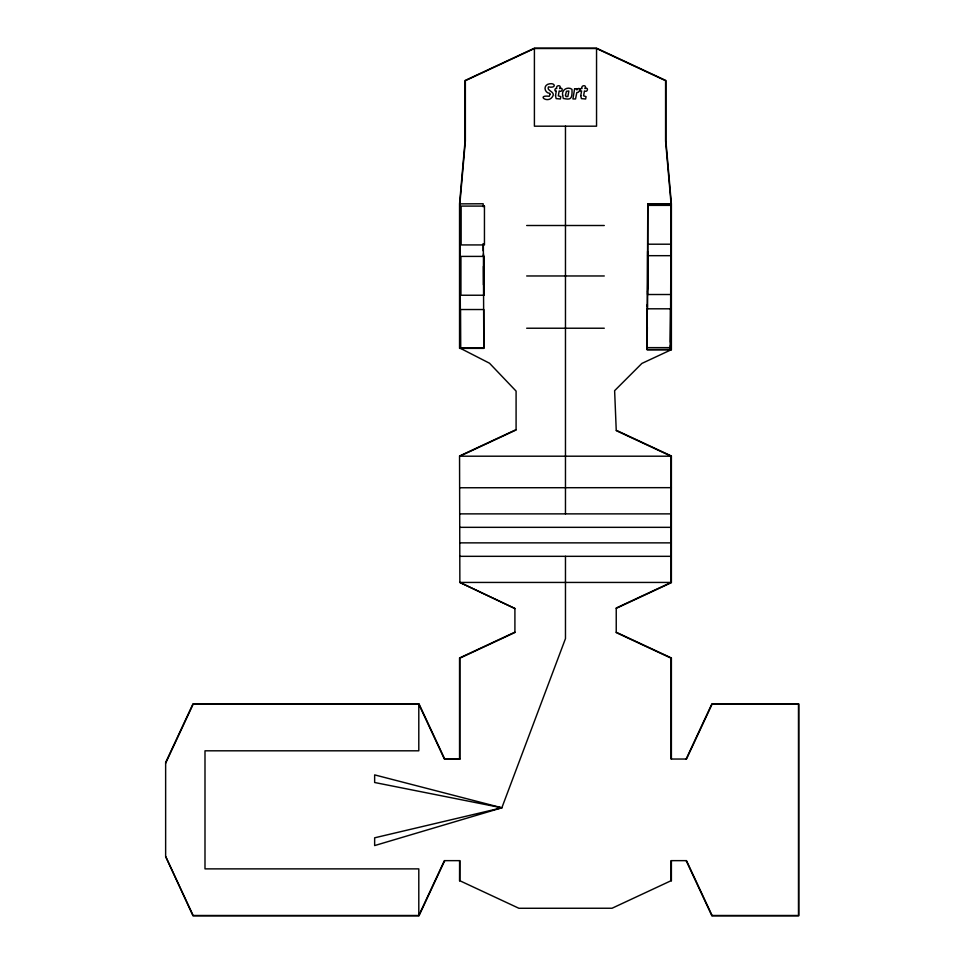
<?xml version="1.0" encoding="UTF-8"?>
<svg xmlns="http://www.w3.org/2000/svg" width="964" height="964" viewBox="0 0 964 964"><rect width="100%" height="100%" fill="white"/><g stroke="black" fill="none" stroke-linecap="round" stroke-linejoin="round"><path stroke-width="1.45" d="M459.551 880.951L459.599 860.647M647.326 304.504L647.121 349.655L671.39 349.775L671.39 203.862L665.895 140.997L665.895 80.506L596.62 48.2L534.333 48.2L465.058 80.506L465.058 140.997L459.551 203.862L459.551 348.366L483.808 348.378L483.808 309.528L460.503 309.528L460.503 348.378L489.495 363.211L516.089 391.107L516.089 429.98L459.864 456.201L671.077 456.201L671.077 582.437L616.237 608.007L616.237 632.589L671.077 658.171L671.077 759.042L686.501 759.042L712.071 704.202L798.481 704.202L798.481 915.487L711.733 915.487M647.386 290.995L647.784 203.766L671.077 203.874L671.077 349.462L647.121 349.655L647.326 327.182M670.45 345.245L670.426 349.751L671.077 276.668M670.462 342.232L671.077 203.874L665.582 141.009L665.582 80.699L596.547 48.513L534.405 48.513L465.359 80.699L465.359 141.009L459.864 203.874L459.792 348.366M647.483 309.275L647.784 276.463M501.846 807.796L374.647 774.887L374.647 782.503L501.846 807.796L374.647 837.812L374.647 845.573L501.846 807.796L565.47 638.614L565.47 556.324M165.639 763.235L193.162 704.202L418.798 704.202L444.392 759.078L459.949 759.066M514.909 632.155L459.551 657.966L459.551 759.066L444.741 759.078L419.003 703.889L192.969 703.889L165.639 762.5L165.639 856.454L193.162 915.487L418.798 915.487L444.38 860.647L459.864 860.647L459.864 880.747L518.909 908.281L612.044 908.245L671.077 880.71L671.077 860.647L686.501 860.647L712.071 915.487M444.717 860.647L419.003 915.8L192.969 915.8L165.639 856.454M686.151 759.042L711.878 703.889L798.794 703.889L798.794 915.8L711.878 915.8L686.151 860.647M516.089 429.643L459.551 455.996L459.864 582.437L514.909 608.585M616.237 608.356L671.39 582.642L671.39 455.996L616.237 430.281L614.622 390.685L641.879 363.428L671.149 349.775M459.864 348.052L483.808 348.269L483.446 266.341M671.077 203.874L647.784 203.874L647.784 288.766M647.784 205.368L671.089 205.368M526.669 225.504L604.283 225.504M647.784 244.205L671.089 244.205M647.579 255.677L670.884 255.677L670.884 294.514L647.579 294.514L647.567 251.339M526.669 275.969L604.283 275.969M526.669 328.23L604.283 328.23M467.636 348.052L483.169 348.052M459.864 487.76L671.39 487.663M459.864 513.872L671.077 513.872M459.864 527.332L671.077 527.332M459.864 542.865L671.077 542.865M459.864 556.324L671.077 556.324M671.077 582.437L459.864 582.437L514.909 608.453L514.909 632.505L459.864 658.171L459.864 759.066M616.237 430.631L671.077 456.201M616.237 632.251L671.39 657.966L671.39 759.042M483.181 206.778L483.169 203.766L459.864 203.874L460.503 348.378M483.35 244L483.398 256.448M671.39 860.647L671.39 880.915M647.314 291.405L647.314 306.938M647.278 314.541L647.278 345.606M596.547 48.513L596.547 126.188L534.405 126.188L534.405 48.513M565.47 126.188L565.47 513.872M483.458 253.785L483.458 284.862M483.169 243.735L483.169 250.797M418.798 704.202L418.798 750.811L204.995 750.811L204.995 868.877L418.798 868.877L418.798 915.487M550.01 94.267L549.263 96.28C536.273 94.773 547.166 103.702 552.119 97.207C556.722 91.556 545.937 91.05 548.516 86.88C557.047 88.772 555.481 81.47 547.6 84.374C543.142 86.483 544.925 92.99 549.673 93.339L550.01 94.267M565.482 95.171L566.061 96.677L567.892 96.46L568.856 91.002L566.458 91.279L565.482 95.171M562.627 95.279L563.289 98.436C570.025 99.774 572.508 99.919 571.989 89.339C567.941 86.23 561.409 89.604 562.627 95.279M555.505 95.593L556.132 98.617L560.373 99.003L560.795 96.641L558.325 95.834L559.168 90.965C562.53 93.05 563.687 86.531 559.59 88.543C562.422 84.724 555.216 84.748 556.746 88.543C554.782 87.483 553.963 91.954 556.324 90.965L555.505 95.593M580.774 95.593L581.4 98.617L585.642 99.003L586.064 96.641L583.594 95.834L584.437 90.965C587.799 93.05 588.956 86.531 584.859 88.543C587.691 84.724 580.485 84.748 582.015 88.543C580.051 87.483 579.231 91.954 581.593 90.965L580.774 95.593M574.58 88.941L572.917 98.955L575.556 98.955L576.773 92.628C580.918 92.628 580.292 85.254 576.882 89.929L577.002 88.652L574.58 88.941M484.446 206.091L461.141 206.091L461.141 244.928L484.446 244.928L484.446 206.091M484.241 256.4L460.937 256.4L460.937 295.237L484.241 295.237L484.241 256.4M670.438 308.805L647.145 308.805L647.145 347.643L670.438 347.643L670.438 308.805"/></g></svg>
